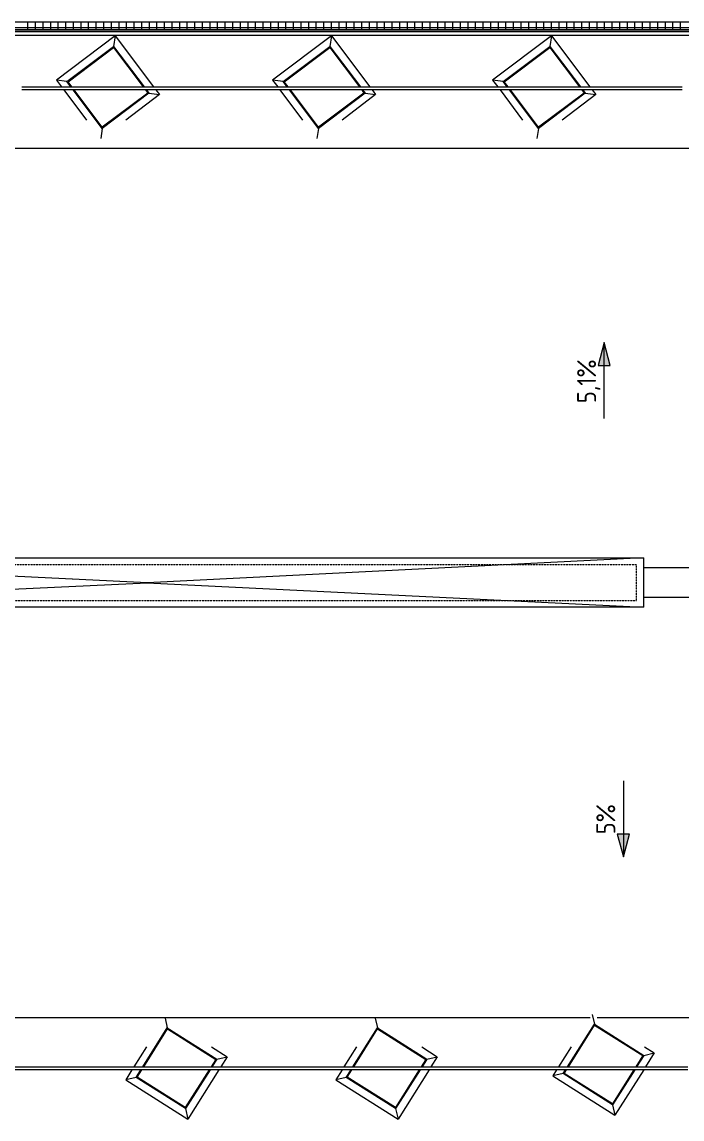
# Model space of a CAD drawing. Header units: millimetres. Extents: x -515342 to 330399, y -224905 to 507333.
# Drawn here: x -297482 to -288782, y 490998 to 505448 of the extents above; entities that cross this region are included whole.
import ezdxf

# ---------------------------------------------------------------- set-up
doc = ezdxf.new("R2010")
doc.units = ezdxf.units.MM
doc.linetypes.add('ADSK_Невидимые', pattern=[5, 3, -2])
for name, color, linetype, lineweight in [('Витраж', 7, 'Continuous', 0), ('Крыша', 7, 'Continuous', 0), ('Линии', 7, 'Continuous', 0), ('Обобщенные модели', 7, 'Continuous', 0), ('Ограждение', 7, 'Continuous', 0), ('Размеры', 7, 'Continuous', 0), ('Стены', 7, 'Continuous', 0), ('Стены наружные', 7, 'Continuous', 0)]:
    doc.layers.add(name, color=color, linetype=linetype, lineweight=lineweight)
doc.styles.add('GOST Common_1', font='', dxfattribs={"width": 0.9, "height": 250})
doc.styles.get('GOST Common_1').set_extended_font_data('GOST Common')

# ---------------------------------------------------------------- blocks, each defined once
blk = doc.blocks.new('Ограждение - Ограждение-9809664-О_АР_П_Крыша')
at = {"layer": 'Ограждение'}
for p, q in [((101498, 16478), (152, 16478)), ((174, 16456), (101476, 16456)), ((101475, 16455), (175, 16455))]:
    blk.add_line(p, q, dxfattribs=at)
blk = doc.blocks.new('Прямоугольный импост - АР_Импост_40х40 _стойка ограждения на кровле_-10057260-О_АР_П_Крыша')
at = {"layer": 'Витраж'}
for p, q in [((675, 20), (975, 20)), ((975, -20), (675, -20))]:
    blk.add_line(p, q, dxfattribs=at)
blk = doc.blocks.new('Прямоугольный импост - АР_Импост_40х40 _поручень ограждения на кровле_-10058576-О_АР_П_Крыша')
at = {"layer": 'Витраж'}
for p, q in [((52060, 15725), (52360, 15725)), ((52360, 15685), (52060, 15685))]:
    blk.add_line(p, q, dxfattribs=at)
blk = doc.blocks.new('FP_16-О_АР_П_Крыша')
at = {"layer": 'Обобщенные модели'}
for p, q in [((101131, 75), (0, 75)), ((30926, 84), (30926, 103)), ((30926, 41), (30926, 84)), ((30926, 0), (30926, 41)), ((31026, 84), (31026, 103)), ((31026, 41), (31026, 84)), ((31026, 0), (31026, 41)), ((31126, 84), (31126, 103)), ((31126, 41), (31126, 84)), ((31126, 0), (31126, 41)), ((31226, 84), (31226, 103)), ((31226, 41), (31226, 84)), ((31226, 0), (31226, 41)), ((31326, 84), (31326, 103)), ((31326, 41), (31326, 84)), ((31326, 0), (31326, 41)), ((31426, 84), (31426, 103)), ((31426, 41), (31426, 84)), ((31426, 0), (31426, 41)), ((31526, 84), (31526, 103)), ((31526, 41), (31526, 84)), ((31526, 0), (31526, 41)), ((31626, 84), (31626, 103)), ((31626, 41), (31626, 84)), ((31626, 0), (31626, 41)), ((31726, 84), (31726, 103)), ((31726, 41), (31726, 84)), ((31726, 0), (31726, 41)), ((31826, 84), (31826, 103)), ((31826, 41), (31826, 84)), ((31826, 0), (31826, 41)), ((31926, 84), (31926, 103)), ((31926, 41), (31926, 84)), ((31926, 0), (31926, 41)), ((32026, 84), (32026, 103)), ((32026, 41), (32026, 84)), ((32026, 0), (32026, 41)), ((32126, 84), (32126, 103)), ((32126, 41), (32126, 84)), ((32126, 0), (32126, 41)), ((32226, 84), (32226, 103)), ((32226, 41), (32226, 84)), ((32226, 0), (32226, 41)), ((32326, 84), (32326, 103)), ((32326, 41), (32326, 84)), ((32326, 0), (32326, 41)), ((32426, 84), (32426, 103)), ((32426, 41), (32426, 84)), ((32426, 0), (32426, 41)), ((32526, 84), (32526, 103)), ((32526, 41), (32526, 84)), ((32526, 0), (32526, 41)), ((32626, 84), (32626, 103)), ((32626, 41), (32626, 84)), ((32626, 0), (32626, 41)), ((32726, 84), (32726, 103)), ((32726, 41), (32726, 84)), ((32726, 0), (32726, 41)), ((32826, 84), (32826, 103)), ((32826, 41), (32826, 84)), ((32826, 0), (32826, 41)), ((32926, 84), (32926, 103)), ((32926, 41), (32926, 84)), ((32926, 0), (32926, 41)), ((33026, 84), (33026, 103)), ((33026, 41), (33026, 84)), ((33026, 0), (33026, 41)), ((33126, 84), (33126, 103)), ((33126, 41), (33126, 84)), ((33126, 0), (33126, 41)), ((33226, 84), (33226, 103)), ((33226, 41), (33226, 84)), ((33226, 0), (33226, 41)), ((33326, 84), (33326, 103)), ((33326, 41), (33326, 84)), ((33326, 0), (33326, 41)), ((33426, 84), (33426, 103)), ((33426, 41), (33426, 84)), ((33426, 0), (33426, 41)), ((33526, 84), (33526, 103)), ((33526, 41), (33526, 84)), ((33526, 0), (33526, 41)), ((33626, 84), (33626, 103)), ((33626, 41), (33626, 84)), ((33626, 0), (33626, 41)), ((33726, 84), (33726, 103)), ((33726, 41), (33726, 84)), ((33726, 0), (33726, 41)), ((33826, 84), (33826, 103)), ((33826, 41), (33826, 84)), ((33826, 0), (33826, 41)), ((33926, 84), (33926, 103)), ((33926, 41), (33926, 84)), ((33926, 0), (33926, 41)), ((34026, 84), (34026, 103)), ((34026, 41), (34026, 84)), ((34026, 0), (34026, 41)), ((34126, 84), (34126, 103)), ((34126, 41), (34126, 84)), ((34126, 0), (34126, 41)), ((34226, 84), (34226, 103)), ((34226, 41), (34226, 84)), ((34226, 0), (34226, 41)), ((34326, 84), (34326, 103)), ((34326, 41), (34326, 84)), ((34326, 0), (34326, 41)), ((34426, 84), (34426, 103)), ((34426, 41), (34426, 84)), ((34426, 0), (34426, 41)), ((34526, 84), (34526, 103)), ((34526, 41), (34526, 84)), ((34526, 0), (34526, 41)), ((34626, 84), (34626, 103)), ((34626, 41), (34626, 84)), ((34626, 0), (34626, 41)), ((34726, 84), (34726, 103)), ((34726, 41), (34726, 84)), ((34726, 0), (34726, 41)), ((34826, 84), (34826, 103)), ((34826, 41), (34826, 84)), ((34826, 0), (34826, 41)), ((34926, 84), (34926, 103)), ((34926, 41), (34926, 84)), ((34926, 0), (34926, 41)), ((35026, 84), (35026, 103)), ((35026, 41), (35026, 84)), ((35026, 0), (35026, 41)), ((35126, 84), (35126, 103)), ((35126, 41), (35126, 84)), ((35126, 0), (35126, 41)), ((35226, 84), (35226, 103)), ((35226, 41), (35226, 84)), ((35226, 0), (35226, 41)), ((35326, 84), (35326, 103)), ((35326, 41), (35326, 84)), ((35326, 0), (35326, 41)), ((35426, 84), (35426, 103)), ((35426, 41), (35426, 84)), ((35426, 0), (35426, 41)), ((35526, 84), (35526, 103)), ((35526, 41), (35526, 84)), ((35526, 0), (35526, 41)), ((35626, 84), (35626, 103)), ((35626, 41), (35626, 84)), ((35626, 0), (35626, 41)), ((35726, 84), (35726, 103)), ((35726, 41), (35726, 84)), ((35726, 0), (35726, 41)), ((35826, 84), (35826, 103)), ((35826, 41), (35826, 84)), ((35826, 0), (35826, 41)), ((35926, 84), (35926, 103)), ((35926, 41), (35926, 84)), ((35926, 0), (35926, 41)), ((36026, 84), (36026, 103)), ((36026, 41), (36026, 84)), ((36026, 0), (36026, 41)), ((36126, 84), (36126, 103)), ((36126, 41), (36126, 84)), ((36126, 0), (36126, 41)), ((36226, 84), (36226, 103)), ((36226, 41), (36226, 84)), ((36226, 0), (36226, 41)), ((36326, 84), (36326, 103)), ((36326, 41), (36326, 84)), ((36326, 0), (36326, 41)), ((36426, 84), (36426, 103)), ((36426, 41), (36426, 84)), ((36426, 0), (36426, 41)), ((36526, 84), (36526, 103)), ((36526, 41), (36526, 84)), ((36526, 0), (36526, 41)), ((36626, 84), (36626, 103)), ((36626, 41), (36626, 84)), ((36626, 0), (36626, 41)), ((36726, 84), (36726, 103)), ((36726, 41), (36726, 84)), ((36726, 0), (36726, 41)), ((36826, 84), (36826, 103)), ((36826, 41), (36826, 84)), ((36826, 0), (36826, 41)), ((36926, 84), (36926, 103)), ((36926, 41), (36926, 84)), ((36926, 0), (36926, 41)), ((37026, 84), (37026, 103)), ((37026, 41), (37026, 84)), ((37026, 0), (37026, 41)), ((37126, 84), (37126, 103)), ((37126, 41), (37126, 84)), ((37126, 0), (37126, 41)), ((37226, 84), (37226, 103)), ((37226, 41), (37226, 84)), ((37226, 0), (37226, 41)), ((37326, 84), (37326, 103)), ((37326, 41), (37326, 84)), ((37326, 0), (37326, 41)), ((37426, 84), (37426, 103)), ((37426, 41), (37426, 84)), ((37426, 0), (37426, 41)), ((37526, 84), (37526, 103)), ((37526, 41), (37526, 84)), ((37526, 0), (37526, 41)), ((37626, 84), (37626, 103)), ((37626, 41), (37626, 84)), ((37626, 0), (37626, 41)), ((37726, 84), (37726, 103)), ((37726, 41), (37726, 84)), ((37726, 0), (37726, 41)), ((37826, 84), (37826, 103)), ((37826, 41), (37826, 84)), ((37826, 0), (37826, 41)), ((37926, 84), (37926, 103)), ((37926, 41), (37926, 84)), ((37926, 0), (37926, 41)), ((38026, 84), (38026, 103)), ((38026, 41), (38026, 84)), ((38026, 0), (38026, 41)), ((38126, 84), (38126, 103)), ((38126, 41), (38126, 84)), ((38126, 0), (38126, 41)), ((38226, 84), (38226, 103)), ((38226, 41), (38226, 84)), ((38226, 0), (38226, 41)), ((38326, 84), (38326, 103)), ((38326, 41), (38326, 84)), ((38326, 0), (38326, 41)), ((38426, 84), (38426, 103)), ((38426, 41), (38426, 84)), ((38426, 0), (38426, 41)), ((38526, 84), (38526, 103)), ((38526, 41), (38526, 84)), ((38526, 0), (38526, 41)), ((38626, 84), (38626, 103)), ((38626, 41), (38626, 84)), ((38626, 0), (38626, 41)), ((38726, 84), (38726, 103)), ((38726, 41), (38726, 84)), ((38726, 0), (38726, 41)), ((38826, 84), (38826, 103)), ((38826, 41), (38826, 84)), ((38826, 0), (38826, 41)), ((38926, 84), (38926, 103)), ((38926, 41), (38926, 84)), ((38926, 0), (38926, 41)), ((39026, 84), (39026, 103)), ((39026, 41), (39026, 84)), ((39026, 0), (39026, 41)), ((39126, 84), (39126, 103)), ((39126, 41), (39126, 84)), ((39126, 0), (39126, 41)), ((39226, 84), (39226, 103)), ((39226, 41), (39226, 84)), ((39226, 0), (39226, 41)), ((39326, 84), (39326, 103)), ((39326, 41), (39326, 84)), ((39326, 0), (39326, 41)), ((39426, 84), (39426, 103)), ((39426, 41), (39426, 84)), ((39426, 0), (39426, 41)), ((39526, 84), (39526, 103)), ((39526, 41), (39526, 84)), ((39526, 0), (39526, 41))]:
    blk.add_line(p, q, dxfattribs=at)
blk = doc.blocks.new('Влж_Решетка для желоба - Решетка 125-9890054-О_АР_П_Крыша')
at = {"layer": 'Обобщенные модели'}
blk.add_line((101131, 0), (0, 0), dxfattribs=at)
blk.add_blockref('FP_16-О_АР_П_Крыша', (0, 0), dxfattribs=at)

msp = doc.modelspace()

# ---------------------------------------------------------------- hatches: boundary and pattern name
at = {"layer": 'Размеры'}
for points in [[(-289808.4099, 501224.0188), (-289888.7946, 500924.0188), (-289728.0251, 500924.0188)], [(-289555.2519, 494450.1831), (-289474.8672, 494750.1831), (-289635.6367, 494750.1831)]]:
    msp.add_hatch(color=256, dxfattribs=at).paths.add_polyline_path(points)

# ---------------------------------------------------------------- linework, layer by layer
at = {"layer": 'Крыша'}
for p, q in [((-358982.0024, 505271.4811), (-257782.0024, 505271.4811)), ((-296874.5183, 504659.1279), (-296275.5417, 505110.4892)), ((-296275.5417, 505110.4892), (-295884.4411, 504591.4811)), ((-294024.5183, 504659.1279), (-293425.5417, 505110.4892)), ((-293425.5417, 505110.4892), (-293034.4411, 504591.4811)), ((-291124.5183, 504659.1279), (-290525.5417, 505110.4892)), ((-290525.5417, 505110.4892), (-290134.4411, 504591.4811)), ((-296823.5428, 504591.4811), (-296874.5183, 504659.1279)), ((-293973.5428, 504591.4811), (-294024.5183, 504659.1279)), ((-291073.5428, 504591.4811), (-291124.5183, 504659.1279)), ((-296423.1571, 504060.1513), (-296793.4007, 504551.4811)), ((-295824.1804, 504511.5125), (-296423.1571, 504060.1513)), ((-295854.2989, 504551.4811), (-295824.1804, 504511.5125)), ((-293573.1571, 504060.1513), (-293943.4007, 504551.4811)), ((-292974.1804, 504511.5125), (-293573.1571, 504060.1513)), ((-293004.2989, 504551.4811), (-292974.1804, 504511.5125)), ((-290673.1571, 504060.1513), (-291043.4007, 504551.4811)), ((-290074.1804, 504511.5125), (-290673.1571, 504060.1513)), ((-290104.2989, 504551.4811), (-290074.1804, 504511.5125)), ((-257952.0024, 503781.4369), (-306247.0024, 503781.4369)), ((-295831.6231, 498060.4198), (-302583.7758, 498386.0211)), ((-302583.7751, 498391.4811), (-289292.0024, 498391.4811)), ((-289292.0024, 498391.4811), (-295831.6231, 498060.4198)), ((-289292.0024, 498391.4811), (-289292.0024, 497741.4811)), ((-288372.0024, 498256.4811), (-289292.0024, 498256.4811)), ((-302583.8563, 497746.7374), (-295831.6231, 498060.4198)), ((-295831.6231, 498060.4198), (-289292.0024, 497741.4811)), ((-289292.0024, 497871.4811), (-288372.0024, 497871.4811)), ((-289292.0024, 497741.4811), (-302583.857, 497741.4811)), ((-298340.7016, 492336.4212), (-289993.614, 492336.4212)), ((-289901.0599, 492336.4212), (-287173.614, 492336.4212)), ((-295876.5935, 491686.4811), (-295562.9428, 492183.7204)), ((-295562.9428, 492183.7204), (-294928.5987, 491783.586)), ((-293107.758, 491686.4811), (-292794.1073, 492183.7204)), ((-292794.1073, 492183.7204), (-292159.7632, 491783.586)), ((-290279.6785, 491686.4811), (-289934.5429, 492233.6342)), ((-289934.5429, 492233.6342), (-289300.1988, 491833.4999)), ((-294928.5987, 491783.586), (-294989.8509, 491686.4811)), ((-292159.7632, 491783.586), (-292221.0154, 491686.4811)), ((-289300.1988, 491833.4999), (-289392.9359, 491686.4811)), ((-295963.0772, 491549.3762), (-295901.8249, 491646.4811)), ((-295015.0823, 491646.4811), (-295328.733, 491149.2419)), ((-293194.2417, 491549.3762), (-293132.9894, 491646.4811)), ((-292246.2468, 491646.4811), (-292559.8975, 491149.2419)), ((-290334.6773, 491599.2901), (-290304.9099, 491646.4811)), ((-289700.3331, 491199.1558), (-290334.6773, 491599.2901)), ((-289418.1673, 491646.4811), (-289700.3331, 491199.1558)), ((-295328.733, 491149.2419), (-295963.0772, 491549.3762)), ((-292559.8975, 491149.2419), (-293194.2417, 491549.3762))]:
    msp.add_line(p, q, dxfattribs=at)
at = {"layer": 'Линии', "linetype": 'ADSK_Невидимые'}
for p, q in [((-289382.0024, 498296.4811), (-302657.0024, 498296.4811)), ((-289382.0024, 497826.4811), (-289382.0024, 498296.4811)), ((-302657.0024, 497826.4811), (-289382.0024, 497826.4811))]:
    msp.add_line(p, q, dxfattribs=at)
at = {"layer": 'Размеры'}
for p, q in [((-289808.4099, 501224.0188), (-289888.7946, 500924.0188)), ((-289728.0251, 500924.0188), (-289808.4099, 501224.0188)), ((-289808.4099, 500224.0188), (-289808.4099, 501224.0188)), ((-289888.7946, 500924.0188), (-289728.0251, 500924.0188)), ((-289555.2519, 495450.1831), (-289555.2519, 494450.1831)), ((-289474.8672, 494750.1831), (-289635.6367, 494750.1831)), ((-289635.6367, 494750.1831), (-289555.2519, 494450.1831)), ((-289555.2519, 494450.1831), (-289474.8672, 494750.1831))]:
    msp.add_line(p, q, dxfattribs=at)
at = {"layer": 'Стены'}
for p, q in [((-296253.8915, 505264.5387), (-297028.5679, 504680.7781)), ((-296253.8915, 505264.5387), (-296273.5735, 505124.4937)), ((-296253.8915, 505264.5387), (-295746.7062, 504591.4811)), ((-293403.8915, 505264.5387), (-294178.5679, 504680.7781)), ((-293403.8915, 505264.5387), (-293423.5735, 505124.4937)), ((-293403.8915, 505264.5387), (-292896.7062, 504591.4811)), ((-290503.8915, 505264.5387), (-291278.5679, 504680.7781)), ((-290503.8915, 505264.5387), (-290523.5735, 505124.4937)), ((-290503.8915, 505264.5387), (-289996.7062, 504591.4811)), ((-296888.5228, 504661.0961), (-297028.5679, 504680.7781)), ((-297028.5679, 504680.7781), (-296961.2778, 504591.4811)), ((-294038.5228, 504661.0961), (-294178.5679, 504680.7781)), ((-294178.5679, 504680.7781), (-294111.2778, 504591.4811)), ((-291138.5228, 504661.0961), (-291278.5679, 504680.7781)), ((-291278.5679, 504680.7781), (-291211.2778, 504591.4811)), ((-296931.1356, 504551.4811), (-296632.9693, 504155.8011)), ((-295670.1309, 504489.8623), (-296113.445, 504155.8011)), ((-295810.1759, 504509.5443), (-295670.1309, 504489.8623)), ((-295716.564, 504551.4811), (-295670.1309, 504489.8623)), ((-294081.1356, 504551.4811), (-293782.9693, 504155.8011)), ((-292820.1309, 504489.8623), (-293263.445, 504155.8011)), ((-292960.1759, 504509.5443), (-292820.1309, 504489.8623)), ((-292866.564, 504551.4811), (-292820.1309, 504489.8623)), ((-291181.1356, 504551.4811), (-290882.9693, 504155.8011)), ((-289920.1309, 504489.8623), (-290363.445, 504155.8011)), ((-290060.1759, 504509.5443), (-289920.1309, 504489.8623)), ((-289966.564, 504551.4811), (-289920.1309, 504489.8623)), ((-296425.1253, 504046.1467), (-296444.1673, 503910.6559)), ((-293575.1253, 504046.1467), (-293594.1673, 503910.6559)), ((-290675.1253, 504046.1467), (-290694.1673, 503910.6559)), ((-295595.7032, 492328.4191), (-295566.0656, 492197.5134)), ((-292826.8677, 492328.4191), (-292797.2301, 492197.5134)), ((-289966.9493, 492376.7695), (-289937.6657, 492247.4273)), ((-295841.863, 491947.7212), (-296006.6491, 491686.4811)), ((-294982.626, 491947.7212), (-294776.8752, 491817.9368)), ((-293073.0275, 491947.7212), (-293237.8136, 491686.4811)), ((-292213.7905, 491947.7212), (-292008.0397, 491817.9368)), ((-290244.948, 491947.7212), (-290409.7341, 491686.4811)), ((-289275.0962, 491947.7212), (-289148.4753, 491867.8507)), ((-294914.8056, 491786.7088), (-294776.8752, 491817.9368)), ((-294776.8752, 491817.9368), (-294859.7954, 491686.4811)), ((-292145.9701, 491786.7088), (-292008.0397, 491817.9368)), ((-292008.0397, 491817.9368), (-292090.9599, 491686.4811)), ((-289286.4057, 491836.6227), (-289148.4753, 491867.8507)), ((-289148.4753, 491867.8507), (-289262.8803, 491686.4811)), ((-296031.8805, 491646.4811), (-296114.8007, 491515.0254)), ((-294885.0267, 491646.4811), (-295294.3822, 490997.5184)), ((-293263.045, 491646.4811), (-293345.9652, 491515.0254)), ((-292116.1912, 491646.4811), (-292525.5467, 490997.5184)), ((-290434.9655, 491646.4811), (-290486.4008, 491564.9393)), ((-290348.4703, 491596.1673), (-290486.4008, 491564.9393)), ((-289288.1117, 491646.4811), (-289665.9823, 491047.4322)), ((-295976.8702, 491546.2534), (-296114.8007, 491515.0254)), ((-296114.8007, 491515.0254), (-295294.3822, 490997.5184)), ((-293208.0347, 491546.2534), (-293345.9652, 491515.0254)), ((-293345.9652, 491515.0254), (-292525.5467, 490997.5184)), ((-290486.4008, 491564.9393), (-289665.9823, 491047.4322)), ((-289697.2103, 491185.3627), (-289665.9823, 491047.4322)), ((-295325.6102, 491135.4488), (-295294.3822, 490997.5184)), ((-292556.7747, 491135.4488), (-292525.5467, 490997.5184))]:
    msp.add_line(p, q, dxfattribs=at)
at = {"layer": 'Стены наружные'}
for p, q in [((-296888.5228, 504661.0961), (-296273.5735, 505124.4937)), ((-296273.5735, 505124.4937), (-295871.9197, 504591.4811)), ((-294038.5228, 504661.0961), (-293423.5735, 505124.4937)), ((-293423.5735, 505124.4937), (-293021.9197, 504591.4811)), ((-291138.5228, 504661.0961), (-290523.5735, 505124.4937)), ((-290523.5735, 505124.4937), (-290121.9197, 504591.4811)), ((-296836.0642, 504591.4811), (-296888.5228, 504661.0961)), ((-293986.0642, 504591.4811), (-294038.5228, 504661.0961)), ((-291086.0642, 504591.4811), (-291138.5228, 504661.0961)), ((-296425.1253, 504046.1467), (-296805.922, 504551.4811)), ((-295810.1759, 504509.5443), (-296425.1253, 504046.1467)), ((-295841.7776, 504551.4811), (-295810.1759, 504509.5443)), ((-293575.1253, 504046.1467), (-293955.922, 504551.4811)), ((-292960.1759, 504509.5443), (-293575.1253, 504046.1467)), ((-292991.7776, 504551.4811), (-292960.1759, 504509.5443)), ((-290675.1253, 504046.1467), (-291055.922, 504551.4811)), ((-290060.1759, 504509.5443), (-290675.1253, 504046.1467)), ((-290091.7776, 504551.4811), (-290060.1759, 504509.5443)), ((-295888.4168, 491686.4811), (-295566.0656, 492197.5134)), ((-295566.0656, 492197.5134), (-294914.8056, 491786.7088)), ((-293119.5813, 491686.4811), (-292797.2301, 492197.5134)), ((-292797.2301, 492197.5134), (-292145.9701, 491786.7088)), ((-290291.5018, 491686.4811), (-289937.6657, 492247.4273)), ((-289937.6657, 492247.4273), (-289286.4057, 491836.6227)), ((-294914.8056, 491786.7088), (-294978.0277, 491686.4811)), ((-292145.9701, 491786.7088), (-292209.1922, 491686.4811)), ((-289286.4057, 491836.6227), (-289381.1127, 491686.4811)), ((-295976.8702, 491546.2534), (-295913.6481, 491646.4811)), ((-295003.2591, 491646.4811), (-295325.6102, 491135.4488)), ((-293208.0347, 491546.2534), (-293144.8126, 491646.4811)), ((-292234.4236, 491646.4811), (-292556.7747, 491135.4488)), ((-290348.4703, 491596.1673), (-290316.7331, 491646.4811)), ((-289697.2103, 491185.3627), (-290348.4703, 491596.1673)), ((-289406.3441, 491646.4811), (-289697.2103, 491185.3627)), ((-295325.6102, 491135.4488), (-295976.8702, 491546.2534)), ((-292556.7747, 491135.4488), (-293208.0347, 491546.2534))]:
    msp.add_line(p, q, dxfattribs=at)

# ---------------------------------------------------------------- block references
at = {"layer": 'Витраж'}
for name, p in [('Прямоугольный импост - АР_Импост_40х40 _поручень ограждения на кровле_-10058576-О_АР_П_Крыша', (-349542.0024, 488866.4811)), ('Прямоугольный импост - АР_Импост_40х40 _поручень ограждения на кровле_-10058576-О_АР_П_Крыша', (-349242.0024, 488866.4811)), ('Прямоугольный импост - АР_Импост_40х40 _поручень ограждения на кровле_-10058576-О_АР_П_Крыша', (-348942.0024, 488866.4811)), ('Прямоугольный импост - АР_Импост_40х40 _поручень ограждения на кровле_-10058576-О_АР_П_Крыша', (-348642.0024, 488866.4811)), ('Прямоугольный импост - АР_Импост_40х40 _поручень ограждения на кровле_-10058576-О_АР_П_Крыша', (-348342.0024, 488866.4811)), ('Прямоугольный импост - АР_Импост_40х40 _поручень ограждения на кровле_-10058576-О_АР_П_Крыша', (-348042.0024, 488866.4811)), ('Прямоугольный импост - АР_Импост_40х40 _поручень ограждения на кровле_-10058576-О_АР_П_Крыша', (-347742.0024, 488866.4811)), ('Прямоугольный импост - АР_Импост_40х40 _поручень ограждения на кровле_-10058576-О_АР_П_Крыша', (-347442.0024, 488866.4811)), ('Прямоугольный импост - АР_Импост_40х40 _поручень ограждения на кровле_-10058576-О_АР_П_Крыша', (-347142.0024, 488866.4811)), ('Прямоугольный импост - АР_Импост_40х40 _поручень ограждения на кровле_-10058576-О_АР_П_Крыша', (-346842.0024, 488866.4811)), ('Прямоугольный импост - АР_Импост_40х40 _поручень ограждения на кровле_-10058576-О_АР_П_Крыша', (-346542.0024, 488866.4811)), ('Прямоугольный импост - АР_Импост_40х40 _поручень ограждения на кровле_-10058576-О_АР_П_Крыша', (-346242.0024, 488866.4811)), ('Прямоугольный импост - АР_Импост_40х40 _поручень ограждения на кровле_-10058576-О_АР_П_Крыша', (-345942.0024, 488866.4811)), ('Прямоугольный импост - АР_Импост_40х40 _поручень ограждения на кровле_-10058576-О_АР_П_Крыша', (-345642.0024, 488866.4811)), ('Прямоугольный импост - АР_Импост_40х40 _поручень ограждения на кровле_-10058576-О_АР_П_Крыша', (-345342.0024, 488866.4811)), ('Прямоугольный импост - АР_Импост_40х40 _поручень ограждения на кровле_-10058576-О_АР_П_Крыша', (-345042.0024, 488866.4811)), ('Прямоугольный импост - АР_Импост_40х40 _поручень ограждения на кровле_-10058576-О_АР_П_Крыша', (-344742.0024, 488866.4811)), ('Прямоугольный импост - АР_Импост_40х40 _поручень ограждения на кровле_-10058576-О_АР_П_Крыша', (-344442.0024, 488866.4811)), ('Прямоугольный импост - АР_Импост_40х40 _поручень ограждения на кровле_-10058576-О_АР_П_Крыша', (-344142.0024, 488866.4811)), ('Прямоугольный импост - АР_Импост_40х40 _поручень ограждения на кровле_-10058576-О_АР_П_Крыша', (-343842.0024, 488866.4811)), ('Прямоугольный импост - АР_Импост_40х40 _поручень ограждения на кровле_-10058576-О_АР_П_Крыша', (-343542.0024, 488866.4811)), ('Прямоугольный импост - АР_Импост_40х40 _поручень ограждения на кровле_-10058576-О_АР_П_Крыша', (-343242.0024, 488866.4811)), ('Прямоугольный импост - АР_Импост_40х40 _поручень ограждения на кровле_-10058576-О_АР_П_Крыша', (-342942.0024, 488866.4811)), ('Прямоугольный импост - АР_Импост_40х40 _поручень ограждения на кровле_-10058576-О_АР_П_Крыша', (-342642.0024, 488866.4811)), ('Прямоугольный импост - АР_Импост_40х40 _поручень ограждения на кровле_-10058576-О_АР_П_Крыша', (-342342.0024, 488866.4811)), ('Прямоугольный импост - АР_Импост_40х40 _поручень ограждения на кровле_-10058576-О_АР_П_Крыша', (-342042.0024, 488866.4811)), ('Прямоугольный импост - АР_Импост_40х40 _поручень ограждения на кровле_-10058576-О_АР_П_Крыша', (-341742.0024, 488866.4811)), ('Прямоугольный импост - АР_Импост_40х40 _поручень ограждения на кровле_-10058576-О_АР_П_Крыша', (-341442.0024, 488866.4811)), ('Прямоугольный импост - АР_Импост_40х40 _поручень ограждения на кровле_-10058576-О_АР_П_Крыша', (-341142.0024, 488866.4811)), ('Прямоугольный импост - АР_Импост_40х40 _стойка ограждения на кровле_-10057260-О_АР_П_Крыша', (-298382.0024, 491666.4811)), ('Прямоугольный импост - АР_Импост_40х40 _стойка ограждения на кровле_-10057260-О_АР_П_Крыша', (-298082.0024, 491666.4811)), ('Прямоугольный импост - АР_Импост_40х40 _стойка ограждения на кровле_-10057260-О_АР_П_Крыша', (-297782.0024, 491666.4811)), ('Прямоугольный импост - АР_Импост_40х40 _стойка ограждения на кровле_-10057260-О_АР_П_Крыша', (-297482.0024, 491666.4811)), ('Прямоугольный импост - АР_Импост_40х40 _стойка ограждения на кровле_-10057260-О_АР_П_Крыша', (-297182.0024, 491666.4811)), ('Прямоугольный импост - АР_Импост_40х40 _стойка ограждения на кровле_-10057260-О_АР_П_Крыша', (-296882.0024, 491666.4811)), ('Прямоугольный импост - АР_Импост_40х40 _стойка ограждения на кровле_-10057260-О_АР_П_Крыша', (-296582.0024, 491666.4811)), ('Прямоугольный импост - АР_Импост_40х40 _стойка ограждения на кровле_-10057260-О_АР_П_Крыша', (-296282.0024, 491666.4811)), ('Прямоугольный импост - АР_Импост_40х40 _стойка ограждения на кровле_-10057260-О_АР_П_Крыша', (-295982.0024, 491666.4811)), ('Прямоугольный импост - АР_Импост_40х40 _стойка ограждения на кровле_-10057260-О_АР_П_Крыша', (-295682.0024, 491666.4811)), ('Прямоугольный импост - АР_Импост_40х40 _стойка ограждения на кровле_-10057260-О_АР_П_Крыша', (-295382.0024, 491666.4811)), ('Прямоугольный импост - АР_Импост_40х40 _стойка ограждения на кровле_-10057260-О_АР_П_Крыша', (-295082.0024, 491666.4811)), ('Прямоугольный импост - АР_Импост_40х40 _стойка ограждения на кровле_-10057260-О_АР_П_Крыша', (-294782.0024, 491666.4811)), ('Прямоугольный импост - АР_Импост_40х40 _стойка ограждения на кровле_-10057260-О_АР_П_Крыша', (-294482.0024, 491666.4811)), ('Прямоугольный импост - АР_Импост_40х40 _стойка ограждения на кровле_-10057260-О_АР_П_Крыша', (-294182.0024, 491666.4811)), ('Прямоугольный импост - АР_Импост_40х40 _стойка ограждения на кровле_-10057260-О_АР_П_Крыша', (-293882.0024, 491666.4811)), ('Прямоугольный импост - АР_Импост_40х40 _стойка ограждения на кровле_-10057260-О_АР_П_Крыша', (-293582.0024, 491666.4811)), ('Прямоугольный импост - АР_Импост_40х40 _стойка ограждения на кровле_-10057260-О_АР_П_Крыша', (-293282.0024, 491666.4811)), ('Прямоугольный импост - АР_Импост_40х40 _стойка ограждения на кровле_-10057260-О_АР_П_Крыша', (-292982.0024, 491666.4811)), ('Прямоугольный импост - АР_Импост_40х40 _стойка ограждения на кровле_-10057260-О_АР_П_Крыша', (-292682.0024, 491666.4811)), ('Прямоугольный импост - АР_Импост_40х40 _стойка ограждения на кровле_-10057260-О_АР_П_Крыша', (-292382.0024, 491666.4811)), ('Прямоугольный импост - АР_Импост_40х40 _стойка ограждения на кровле_-10057260-О_АР_П_Крыша', (-292082.0024, 491666.4811)), ('Прямоугольный импост - АР_Импост_40х40 _стойка ограждения на кровле_-10057260-О_АР_П_Крыша', (-291782.0024, 491666.4811)), ('Прямоугольный импост - АР_Импост_40х40 _стойка ограждения на кровле_-10057260-О_АР_П_Крыша', (-291482.0024, 491666.4811)), ('Прямоугольный импост - АР_Импост_40х40 _стойка ограждения на кровле_-10057260-О_АР_П_Крыша', (-291182.0024, 491666.4811)), ('Прямоугольный импост - АР_Импост_40х40 _стойка ограждения на кровле_-10057260-О_АР_П_Крыша', (-290882.0024, 491666.4811)), ('Прямоугольный импост - АР_Импост_40х40 _стойка ограждения на кровле_-10057260-О_АР_П_Крыша', (-290582.0024, 491666.4811)), ('Прямоугольный импост - АР_Импост_40х40 _стойка ограждения на кровле_-10057260-О_АР_П_Крыша', (-290282.0024, 491666.4811)), ('Прямоугольный импост - АР_Импост_40х40 _стойка ограждения на кровле_-10057260-О_АР_П_Крыша', (-289982.0024, 491666.4811)), ('Прямоугольный импост - АР_Импост_40х40 _стойка ограждения на кровле_-10057260-О_АР_П_Крыша', (-289682.0024, 491666.4811))]:
    msp.add_blockref(name, p, dxfattribs=at)
at = {"layer": 'Обобщенные модели', "rotation": 180}
msp.add_blockref('Влж_Решетка для желоба - Решетка 125-9890054-О_АР_П_Крыша', (-257880.8916, 505447.4304), dxfattribs=at)
at = {"layer": 'Ограждение'}
msp.add_blockref('Ограждение - Ограждение-9809664-О_АР_П_Крыша', (-359207.0024, 488866.4811), dxfattribs=at)

# ---------------------------------------------------------------- texts
at = {"layer": 'Размеры', "char_height": 250, "attachment_point": 1, "rotation": 90, "line_spacing_factor": 1.022761, "style": 'GOST Common_1'}
for s, insert, width in [('5,1%', (-290165.1169, 500427.3397), 712.029696), ('5%', (-289911.959, 494749.0448), 482.731997)]:
    msp.add_mtext(s, dxfattribs=dict(at, insert=insert, width=width))

doc.saveas('drawing.dxf')
